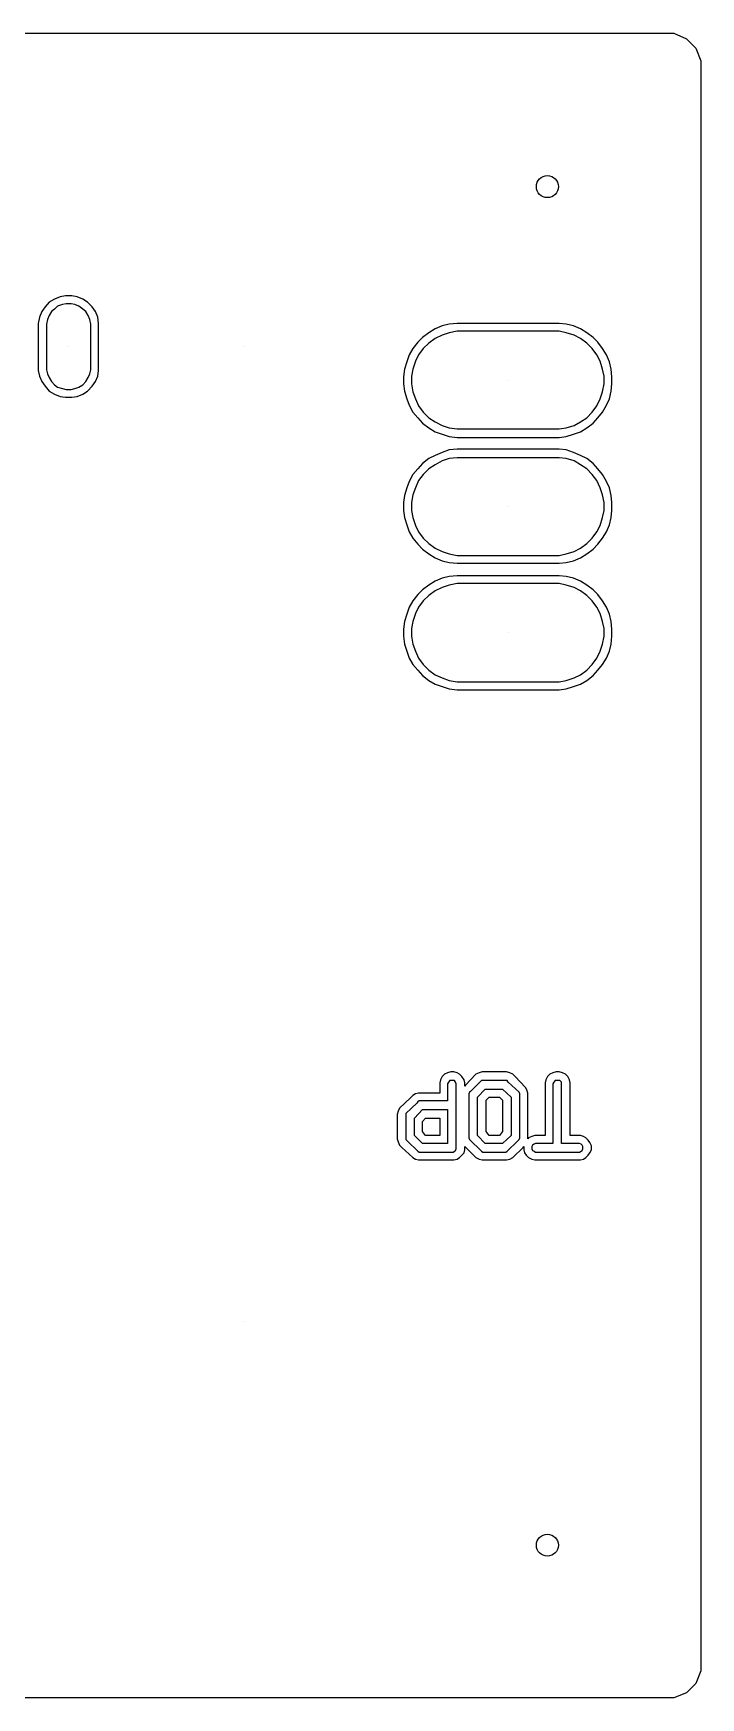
# Model space of a CAD drawing. Extents: x -4564 to 93, y -2074 to 43.
# Drawn here: x -756 to 93, y -2074 to 43 of the extents above; entities that cross this region are included whole.
import ezdxf

# ---------------------------------------------------------------- set-up
doc = ezdxf.new("R2010")
doc.units = 0
for name, color, linetype in [('1', 1, 'CONTINUOUS'), ('10', 10, 'CONTINUOUS'), ('3', 3, 'CONTINUOUS'), ('4', 4, 'CONTINUOUS'), ('5', 5, 'CONTINUOUS'), ('6', 6, 'CONTINUOUS')]:
    doc.layers.add(name, color=color, linetype=linetype)

msp = doc.modelspace()

# ---------------------------------------------------------------- linework, layer by layer
at = {"layer": '1'}
msp.add_line((-711, -356), (-711, -356), dxfattribs=at)
at = {"layer": '10'}
for centre in [(-102, -152), (-102, -1880)]:
    msp.add_arc(centre, 14, 180, 540, dxfattribs=at)
at = {"layer": '3'}
for p, q in [((-4530, 43), (59, 43)), ((59, 43), (75, 36)), ((75, 36), (87, 24)), ((87, 24), (93, 8)), ((93, 8), (93, -2040)), ((-736, -316), (-738, -321)), ((-733, -311), (-736, -316)), ((-729, -308), (-733, -311)), ((-725, -304), (-729, -308)), ((-719, -302), (-725, -304)), ((-714, -301), (-719, -302)), ((-708, -301), (-714, -301)), ((-703, -302), (-708, -301)), ((-698, -304), (-703, -302)), ((-693, -308), (-698, -304)), ((-689, -311), (-693, -308)), ((-686, -316), (-689, -311)), ((-684, -321), (-686, -316)), ((-738, -321), (-739, -327)), ((-739, -327), (-739, -385)), ((-683, -327), (-684, -321)), ((-683, -385), (-683, -327)), ((-227, -338), (-236, -341)), ((-217, -336), (-227, -338)), ((-87, -336), (-217, -336)), ((-78, -338), (-87, -336)), ((-68, -341), (-78, -338)), ((-260, -358), (-266, -366)), ((-253, -351), (-260, -358)), ((-245, -345), (-253, -351)), ((-236, -341), (-245, -345)), ((-60, -345), (-68, -341)), ((-52, -351), (-60, -345)), ((-45, -358), (-52, -351)), ((-39, -366), (-45, -358)), ((-270, -374), (-273, -384)), ((-266, -366), (-270, -374)), ((-35, -374), (-39, -366)), ((-32, -384), (-35, -374)), ((-739, -385), (-738, -390)), ((-738, -390), (-736, -395)), ((-736, -395), (-733, -400)), ((-733, -400), (-729, -404)), ((-693, -404), (-689, -400)), ((-689, -400), (-686, -395)), ((-686, -395), (-684, -390)), ((-684, -390), (-683, -385)), ((-683, -385), (-683, -385)), ((-273, -384), (-275, -393)), ((-275, -393), (-275, -403)), ((-30, -393), (-32, -384)), ((-30, -403), (-30, -393)), ((-729, -404), (-725, -407)), ((-725, -407), (-719, -409)), ((-719, -409), (-714, -410)), ((-714, -410), (-708, -410)), ((-708, -410), (-703, -409)), ((-703, -409), (-698, -407)), ((-698, -407), (-693, -404)), ((-275, -403), (-273, -413)), ((-273, -413), (-270, -422)), ((-270, -422), (-266, -431)), ((-39, -431), (-35, -422)), ((-35, -422), (-32, -413)), ((-32, -413), (-30, -403)), ((-266, -431), (-260, -439)), ((-260, -439), (-253, -446)), ((-52, -446), (-45, -439)), ((-45, -439), (-39, -431)), ((-253, -446), (-245, -451)), ((-245, -451), (-236, -456)), ((-236, -456), (-227, -459)), ((-227, -459), (-217, -460)), ((-217, -460), (-87, -460)), ((-217, -460), (-217, -460)), ((-87, -460), (-78, -459)), ((-78, -459), (-68, -456)), ((-68, -456), (-60, -451)), ((-60, -451), (-52, -446)), ((-245, -506), (-253, -511)), ((-236, -501), (-245, -506)), ((-227, -498), (-236, -501)), ((-217, -497), (-227, -498)), ((-87, -497), (-217, -497)), ((-78, -498), (-87, -497)), ((-68, -501), (-78, -498)), ((-60, -506), (-68, -501)), ((-52, -511), (-60, -506)), ((-266, -526), (-270, -535)), ((-260, -518), (-266, -526)), ((-253, -511), (-260, -518)), ((-45, -518), (-52, -511)), ((-39, -526), (-45, -518)), ((-35, -535), (-39, -526)), ((-273, -544), (-275, -554)), ((-270, -535), (-273, -544)), ((-32, -544), (-35, -535)), ((-30, -554), (-32, -544)), ((-275, -554), (-275, -564)), ((-275, -564), (-273, -573)), ((-32, -573), (-30, -564)), ((-30, -564), (-30, -554)), ((-273, -573), (-270, -583)), ((-270, -583), (-266, -591)), ((-266, -591), (-260, -599)), ((-45, -599), (-39, -591)), ((-39, -591), (-35, -583)), ((-35, -583), (-32, -573)), ((-260, -599), (-253, -606)), ((-253, -606), (-245, -612)), ((-245, -612), (-236, -616)), ((-68, -616), (-60, -612)), ((-60, -612), (-52, -606)), ((-52, -606), (-45, -599)), ((-236, -616), (-227, -619)), ((-227, -619), (-217, -621)), ((-217, -621), (-87, -621)), ((-217, -621), (-217, -621)), ((-87, -621), (-78, -619)), ((-78, -619), (-68, -616)), ((-253, -672), (-260, -679)), ((-245, -666), (-253, -672)), ((-236, -662), (-245, -666)), ((-227, -659), (-236, -662)), ((-217, -657), (-227, -659)), ((-87, -657), (-217, -657)), ((-78, -659), (-87, -657)), ((-68, -662), (-78, -659)), ((-60, -666), (-68, -662)), ((-52, -672), (-60, -666)), ((-45, -679), (-52, -672)), ((-270, -695), (-273, -705)), ((-266, -687), (-270, -695)), ((-260, -679), (-266, -687)), ((-39, -687), (-45, -679)), ((-35, -695), (-39, -687)), ((-32, -705), (-35, -695)), ((-273, -705), (-275, -714)), ((-275, -714), (-275, -724)), ((-30, -714), (-32, -705)), ((-30, -724), (-30, -714)), ((-275, -724), (-273, -734)), ((-273, -734), (-270, -743)), ((-35, -743), (-32, -734)), ((-32, -734), (-30, -724)), ((-270, -743), (-266, -752)), ((-266, -752), (-260, -760)), ((-260, -760), (-253, -767)), ((-52, -767), (-45, -760)), ((-45, -760), (-39, -752)), ((-39, -752), (-35, -743)), ((-253, -767), (-245, -773)), ((-245, -773), (-236, -777)), ((-236, -777), (-227, -780)), ((-227, -780), (-217, -782)), ((-217, -782), (-87, -782)), ((-217, -782), (-217, -782)), ((-87, -782), (-78, -780)), ((-78, -780), (-68, -777)), ((-68, -777), (-60, -773)), ((-60, -773), (-52, -767)), ((-228, -1291), (-229, -1293)), ((-226, -1289), (-228, -1291)), ((-224, -1289), (-226, -1289)), ((-222, -1289), (-224, -1289)), ((-220, -1289), (-222, -1289)), ((-219, -1291), (-220, -1289)), ((-218, -1293), (-219, -1291)), ((-186, -1289), (-200, -1303)), ((-184, -1289), (-186, -1289)), ((-155, -1289), (-184, -1289)), ((-153, -1289), (-155, -1289)), ((-152, -1291), (-153, -1289)), ((-138, -1304), (-152, -1291)), ((-94, -1291), (-95, -1293)), ((-92, -1289), (-94, -1291)), ((-90, -1289), (-92, -1289)), ((-88, -1289), (-90, -1289)), ((-86, -1289), (-88, -1289)), ((-84, -1291), (-86, -1289)), ((-84, -1293), (-84, -1291)), ((-229, -1293), (-229, -1315)), ((-218, -1320), (-218, -1293)), ((-218, -1293), (-218, -1293)), ((-201, -1304), (-202, -1306)), ((-202, -1306), (-202, -1362)), ((-200, -1303), (-201, -1304)), ((-191, -1310), (-181, -1300)), ((-191, -1359), (-191, -1310)), ((-191, -1310), (-191, -1310)), ((-181, -1300), (-159, -1300)), ((-159, -1300), (-148, -1310)), ((-148, -1310), (-148, -1359)), ((-137, -1306), (-138, -1304)), ((-137, -1362), (-137, -1306)), ((-95, -1293), (-95, -1369)), ((-84, -1369), (-84, -1293)), ((-84, -1293), (-84, -1293)), ((-268, -1318), (-282, -1331)), ((-282, -1331), (-282, -1333)), ((-282, -1333), (-282, -1362)), ((-271, -1337), (-261, -1326)), ((-267, -1316), (-268, -1318)), ((-265, -1315), (-267, -1316)), ((-229, -1315), (-265, -1315)), ((-261, -1326), (-229, -1326)), ((-229, -1326), (-229, -1369)), ((-218, -1376), (-218, -1320)), ((-271, -1359), (-271, -1337)), ((-282, -1362), (-282, -1364)), ((-282, -1364), (-280, -1366)), ((-280, -1366), (-267, -1379)), ((-261, -1369), (-271, -1359)), ((-229, -1369), (-261, -1369)), ((-229, -1369), (-229, -1369)), ((-219, -1378), (-218, -1376)), ((-202, -1362), (-201, -1364)), ((-201, -1364), (-186, -1379)), ((-181, -1369), (-191, -1359)), ((-159, -1369), (-181, -1369)), ((-148, -1359), (-159, -1369)), ((-153, -1379), (-140, -1366)), ((-140, -1366), (-138, -1364)), ((-140, -1366), (-140, -1366)), ((-138, -1364), (-137, -1362)), ((-121, -1371), (-122, -1373)), ((-122, -1373), (-122, -1376)), ((-122, -1376), (-121, -1378)), ((-119, -1370), (-121, -1371)), ((-117, -1369), (-119, -1370)), ((-95, -1369), (-117, -1369)), ((-61, -1369), (-84, -1369)), ((-59, -1370), (-61, -1369)), ((-58, -1371), (-59, -1370)), ((-57, -1373), (-58, -1371)), ((-58, -1378), (-57, -1376)), ((-57, -1376), (-57, -1373)), ((-267, -1379), (-265, -1380)), ((-265, -1380), (-222, -1380)), ((-222, -1380), (-220, -1379)), ((-220, -1379), (-219, -1378)), ((-186, -1379), (-184, -1380)), ((-184, -1380), (-182, -1380)), ((-182, -1380), (-157, -1380)), ((-157, -1380), (-155, -1380)), ((-157, -1380), (-157, -1380)), ((-155, -1380), (-153, -1379)), ((-121, -1378), (-119, -1379)), ((-119, -1379), (-117, -1380)), ((-117, -1380), (-61, -1380)), ((-61, -1380), (-59, -1379)), ((-59, -1379), (-58, -1378)), ((93, -2040), (87, -2056)), ((59, -2074), (-4530, -2074)), ((75, -2068), (59, -2074)), ((87, -2056), (75, -2068))]:
    msp.add_line(p, q, dxfattribs=at)
at = {"layer": '4'}
for p, q in [((-4530, 43), (59, 43)), ((59, 43), (75, 36)), ((75, 36), (87, 24)), ((87, 24), (93, 8)), ((93, 8), (93, -2040)), ((-729, -295), (-736, -299)), ((-722, -292), (-729, -295)), ((-715, -291), (-722, -292)), ((-707, -291), (-715, -291)), ((-700, -292), (-707, -291)), ((-693, -295), (-700, -292)), ((-687, -299), (-693, -295)), ((-745, -311), (-748, -318)), ((-741, -305), (-745, -311)), ((-736, -299), (-741, -305)), ((-681, -305), (-687, -299)), ((-677, -311), (-681, -305)), ((-674, -318), (-677, -311)), ((-748, -318), (-750, -326)), ((-750, -326), (-750, -386)), ((-673, -326), (-674, -318)), ((-673, -386), (-673, -326)), ((-253, -338), (-261, -344)), ((-245, -333), (-253, -338)), ((-236, -329), (-245, -333)), ((-227, -327), (-236, -329)), ((-217, -326), (-227, -327)), ((-87, -326), (-217, -326)), ((-78, -327), (-87, -326)), ((-69, -329), (-78, -327)), ((-60, -333), (-69, -329)), ((-52, -338), (-60, -333)), ((-44, -344), (-52, -338)), ((-273, -358), (-278, -366)), ((-267, -350), (-273, -358)), ((-261, -344), (-267, -350)), ((-38, -350), (-44, -344)), ((-32, -358), (-38, -350)), ((-27, -366), (-32, -358)), ((-281, -375), (-284, -384)), ((-278, -366), (-281, -375)), ((-23, -375), (-27, -366)), ((-21, -384), (-23, -375)), ((-750, -386), (-748, -393)), ((-748, -393), (-745, -400)), ((-745, -400), (-741, -406)), ((-681, -406), (-677, -400)), ((-677, -400), (-674, -393)), ((-674, -393), (-673, -386)), ((-673, -386), (-673, -386)), ((-284, -384), (-285, -394)), ((-285, -394), (-285, -403)), ((-20, -394), (-21, -384)), ((-20, -403), (-20, -394)), ((-741, -406), (-736, -412)), ((-736, -412), (-729, -416)), ((-729, -416), (-722, -419)), ((-722, -419), (-715, -420)), ((-715, -420), (-707, -420)), ((-707, -420), (-700, -419)), ((-700, -419), (-693, -416)), ((-693, -416), (-687, -412)), ((-687, -412), (-681, -406)), ((-285, -403), (-284, -412)), ((-284, -412), (-281, -422)), ((-281, -422), (-278, -430)), ((-27, -430), (-23, -422)), ((-23, -422), (-21, -412)), ((-21, -412), (-20, -403)), ((-278, -430), (-273, -439)), ((-273, -439), (-267, -446)), ((-38, -446), (-32, -439)), ((-32, -439), (-27, -430)), ((-267, -446), (-261, -453)), ((-261, -453), (-253, -459)), ((-253, -459), (-245, -464)), ((-245, -464), (-236, -467)), ((-69, -467), (-60, -464)), ((-60, -464), (-52, -459)), ((-52, -459), (-44, -453)), ((-44, -453), (-38, -446)), ((-236, -467), (-227, -470)), ((-227, -470), (-217, -471)), ((-217, -486), (-227, -487)), ((-217, -471), (-87, -471)), ((-217, -471), (-217, -471)), ((-87, -486), (-217, -486)), ((-87, -471), (-78, -470)), ((-78, -487), (-87, -486)), ((-78, -470), (-69, -467)), ((-261, -504), (-267, -511)), ((-253, -498), (-261, -504)), ((-245, -494), (-253, -498)), ((-236, -490), (-245, -494)), ((-227, -487), (-236, -490)), ((-69, -490), (-78, -487)), ((-60, -494), (-69, -490)), ((-52, -498), (-60, -494)), ((-44, -504), (-52, -498)), ((-38, -511), (-44, -504)), ((-278, -527), (-281, -535)), ((-273, -518), (-278, -527)), ((-267, -511), (-273, -518)), ((-32, -518), (-38, -511)), ((-27, -527), (-32, -518)), ((-23, -535), (-27, -527)), ((-284, -545), (-285, -554)), ((-281, -535), (-284, -545)), ((-21, -545), (-23, -535)), ((-20, -554), (-21, -545)), ((-285, -554), (-285, -564)), ((-285, -564), (-284, -573)), ((-21, -573), (-20, -564)), ((-20, -564), (-20, -554)), ((-284, -573), (-281, -582)), ((-281, -582), (-278, -591)), ((-278, -591), (-273, -599)), ((-32, -599), (-27, -591)), ((-27, -591), (-23, -582)), ((-23, -582), (-21, -573)), ((-273, -599), (-267, -607)), ((-267, -607), (-261, -613)), ((-261, -613), (-253, -619)), ((-52, -619), (-44, -613)), ((-44, -613), (-38, -607)), ((-38, -607), (-32, -599)), ((-253, -619), (-245, -624)), ((-245, -624), (-236, -628)), ((-236, -628), (-227, -630)), ((-227, -630), (-217, -631)), ((-217, -631), (-87, -631)), ((-217, -631), (-217, -631)), ((-87, -631), (-78, -630)), ((-78, -630), (-69, -628)), ((-69, -628), (-60, -624)), ((-60, -624), (-52, -619)), ((-245, -654), (-253, -659)), ((-236, -650), (-245, -654)), ((-227, -648), (-236, -650)), ((-217, -647), (-227, -648)), ((-87, -647), (-217, -647)), ((-78, -648), (-87, -647)), ((-69, -650), (-78, -648)), ((-60, -654), (-69, -650)), ((-52, -659), (-60, -654)), ((-267, -671), (-273, -679)), ((-261, -665), (-267, -671)), ((-253, -659), (-261, -665)), ((-44, -665), (-52, -659)), ((-38, -671), (-44, -665)), ((-32, -679), (-38, -671)), ((-281, -696), (-284, -705)), ((-278, -687), (-281, -696)), ((-273, -679), (-278, -687)), ((-27, -687), (-32, -679)), ((-23, -696), (-27, -687)), ((-21, -705), (-23, -696)), ((-284, -705), (-285, -715)), ((-285, -715), (-285, -724)), ((-20, -715), (-21, -705)), ((-20, -724), (-20, -715)), ((-285, -724), (-284, -734)), ((-284, -734), (-281, -743)), ((-23, -743), (-21, -734)), ((-21, -734), (-20, -724)), ((-281, -743), (-278, -752)), ((-278, -752), (-273, -760)), ((-273, -760), (-267, -767)), ((-38, -767), (-32, -760)), ((-32, -760), (-27, -752)), ((-27, -752), (-23, -743)), ((-267, -767), (-261, -774)), ((-261, -774), (-253, -780)), ((-253, -780), (-245, -785)), ((-60, -785), (-52, -780)), ((-52, -780), (-44, -774)), ((-44, -774), (-38, -767)), ((-245, -785), (-236, -788)), ((-236, -788), (-227, -791)), ((-227, -791), (-217, -792)), ((-217, -792), (-87, -792)), ((-217, -792), (-217, -792)), ((-87, -792), (-78, -791)), ((-78, -791), (-69, -788)), ((-69, -788), (-60, -785)), ((-238, -1288), (-239, -1292)), ((-236, -1284), (-238, -1288)), ((-233, -1281), (-236, -1284)), ((-229, -1279), (-233, -1281)), ((-225, -1278), (-229, -1279)), ((-221, -1278), (-225, -1278)), ((-217, -1279), (-221, -1278)), ((-214, -1281), (-217, -1279)), ((-211, -1284), (-214, -1281)), ((-208, -1288), (-211, -1284)), ((-207, -1292), (-208, -1288)), ((-193, -1281), (-206, -1295)), ((-189, -1279), (-193, -1281)), ((-185, -1278), (-189, -1279)), ((-154, -1278), (-185, -1278)), ((-150, -1279), (-154, -1278)), ((-146, -1281), (-150, -1279)), ((-143, -1284), (-146, -1281)), ((-130, -1298), (-143, -1284)), ((-104, -1288), (-105, -1292)), ((-102, -1284), (-104, -1288)), ((-99, -1281), (-102, -1284)), ((-95, -1279), (-99, -1281)), ((-91, -1278), (-95, -1279)), ((-87, -1278), (-91, -1278)), ((-83, -1279), (-87, -1278)), ((-79, -1281), (-83, -1279)), ((-76, -1284), (-79, -1281)), ((-74, -1288), (-76, -1284)), ((-73, -1292), (-74, -1288)), ((-276, -1311), (-290, -1324)), ((-273, -1308), (-276, -1311)), ((-270, -1306), (-273, -1308)), ((-266, -1305), (-270, -1306)), ((-239, -1305), (-266, -1305)), ((-239, -1292), (-239, -1305)), ((-207, -1296), (-207, -1292)), ((-206, -1295), (-207, -1296)), ((-180, -1314), (-176, -1310)), ((-176, -1310), (-163, -1310)), ((-176, -1310), (-176, -1310)), ((-163, -1310), (-159, -1314)), ((-128, -1301), (-130, -1298)), ((-127, -1305), (-128, -1301)), ((-127, -1363), (-127, -1305)), ((-105, -1292), (-105, -1359)), ((-73, -1359), (-73, -1292)), ((-292, -1328), (-293, -1332)), ((-293, -1332), (-293, -1363)), ((-290, -1324), (-292, -1328)), ((-180, -1354), (-180, -1314)), ((-159, -1314), (-159, -1354)), ((-261, -1341), (-257, -1337)), ((-261, -1354), (-261, -1341)), ((-257, -1359), (-261, -1354)), ((-257, -1337), (-239, -1337)), ((-239, -1337), (-239, -1359)), ((-176, -1359), (-180, -1354)), ((-159, -1354), (-163, -1359)), ((-293, -1363), (-292, -1367)), ((-292, -1367), (-290, -1371)), ((-290, -1371), (-287, -1374)), ((-287, -1374), (-273, -1387)), ((-239, -1359), (-257, -1359)), ((-239, -1359), (-239, -1359)), ((-207, -1377), (-207, -1373)), ((-207, -1373), (-193, -1387)), ((-163, -1359), (-176, -1359)), ((-146, -1387), (-133, -1374)), ((-133, -1374), (-132, -1373)), ((-133, -1374), (-133, -1374)), ((-132, -1373), (-132, -1377)), ((-126, -1362), (-127, -1363)), ((-122, -1360), (-126, -1362)), ((-118, -1359), (-122, -1360)), ((-105, -1359), (-118, -1359)), ((-60, -1359), (-73, -1359)), ((-56, -1360), (-60, -1359)), ((-53, -1362), (-56, -1360)), ((-50, -1365), (-53, -1362)), ((-48, -1368), (-50, -1365)), ((-46, -1372), (-48, -1368)), ((-46, -1377), (-46, -1372)), ((-273, -1387), (-270, -1389)), ((-270, -1389), (-266, -1390)), ((-266, -1390), (-221, -1390)), ((-221, -1390), (-217, -1389)), ((-217, -1389), (-214, -1387)), ((-214, -1387), (-211, -1384)), ((-211, -1384), (-208, -1381)), ((-208, -1381), (-207, -1377)), ((-193, -1387), (-189, -1389)), ((-189, -1389), (-185, -1390)), ((-185, -1390), (-181, -1390)), ((-181, -1390), (-158, -1390)), ((-158, -1390), (-154, -1390)), ((-158, -1390), (-158, -1390)), ((-154, -1390), (-150, -1389)), ((-150, -1389), (-146, -1387)), ((-132, -1377), (-131, -1381)), ((-131, -1381), (-129, -1384)), ((-129, -1384), (-126, -1387)), ((-126, -1387), (-122, -1389)), ((-122, -1389), (-118, -1390)), ((-118, -1390), (-60, -1390)), ((-60, -1390), (-56, -1389)), ((-56, -1389), (-53, -1387)), ((-53, -1387), (-50, -1384)), ((-50, -1384), (-48, -1381)), ((-48, -1381), (-46, -1377)), ((93, -2040), (87, -2056)), ((59, -2074), (-4530, -2074)), ((75, -2068), (59, -2074)), ((87, -2056), (75, -2068))]:
    msp.add_line(p, q, dxfattribs=at)
at = {"layer": '5'}
for p, q in [((-488, -356), (-488, -356)), ((-488, -1595), (-488, -1595))]:
    msp.add_line(p, q, dxfattribs=at)
at = {"layer": '6'}
for p, q in [((-152, -398), (-152, -398)), ((-152, -559), (-152, -559)), ((-152, -719), (-152, -719))]:
    msp.add_line(p, q, dxfattribs=at)

doc.saveas('drawing.dxf')
